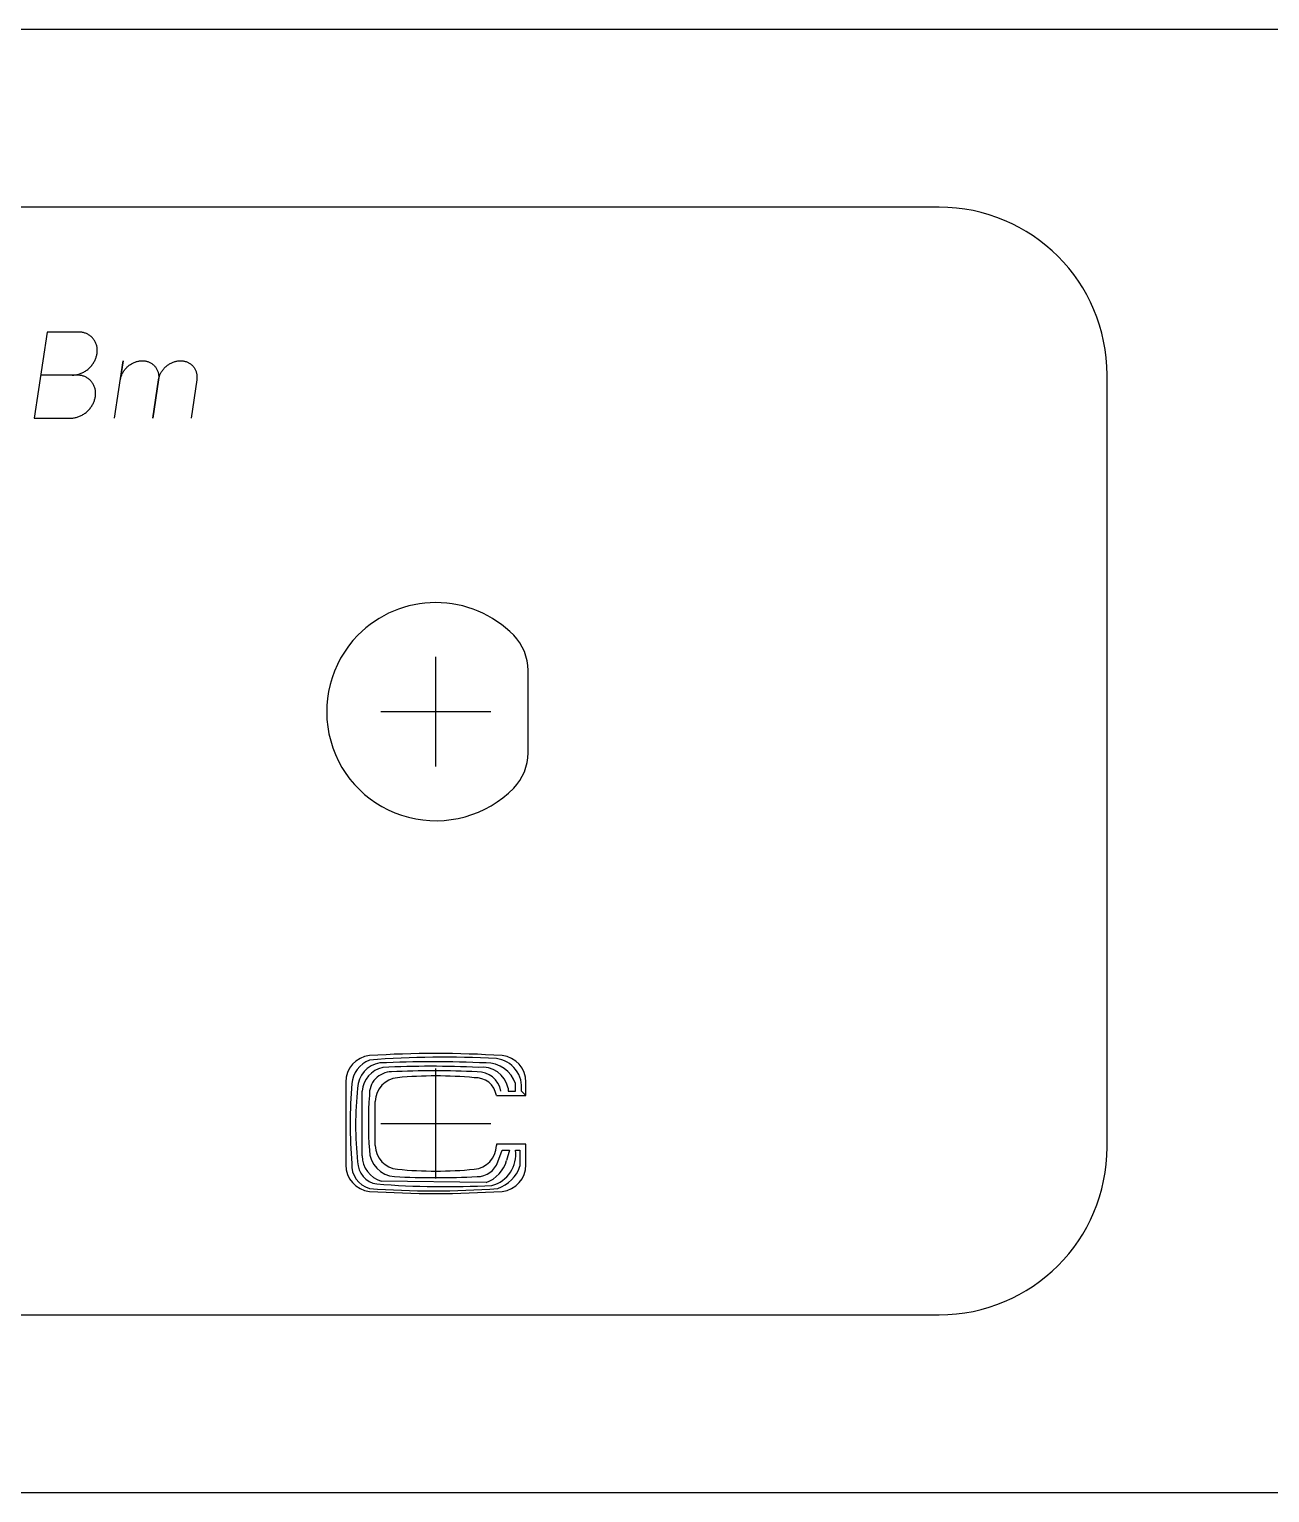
# Model space of a CAD drawing. Header units: millimetres. Extents: x -2 to 483, y -2 to 44.
# Drawn here: x 209.39 to 246.35, y 0 to 43.6 of the extents above; entities that cross this region are included whole.
import ezdxf

# ---------------------------------------------------------------- set-up
doc = ezdxf.new("R2010")
doc.units = ezdxf.units.MM
for name, color, linetype in [('Contour', 7, 'CONTINUOUS'), ('Engraving', 7, 'CONTINUOUS'), ('Reference_points', 1, 'CONTINUOUS')]:
    doc.layers.add(name, color=color, linetype=linetype)

msp = doc.modelspace()

# ---------------------------------------------------------------- linework, layer by layer
at = {"layer": 'Contour', "color": 7, "linetype": 'CONTINUOUS'}
for p, q in [((3, 43.6), (480, 43.6)), ((224.25, 22.045), (224.25, 24.495)), ((480, 0), (3, 0))]:
    msp.add_line(p, q, dxfattribs=at)
for centre, radius, start, end in [((221.5, 23.27), 3.25003, 44.42656, 135.57344), ((221.5, 23.27), 3.25003, 135.57344, 315.57344), ((222.75, 24.49478), 1.5, 0.00835, 44.4387), ((222.75, 22.04522), 1.5, 315.5613, 359.99165)]:
    msp.add_arc(centre, radius, start, end, dxfattribs=at)
at = {"layer": 'Engraving', "color": 255, "linetype": 'CONTINUOUS'}
for p, q in [((236.5, 38.3), (101.5, 38.3)), ((209.92248, 34.578), (209.53803, 32.015)), ((210.862, 34.578), (209.92248, 34.578)), ((210.885, 34.57759), (210.86225, 34.578)), ((210.90792, 34.57635), (210.885, 34.57759)), ((210.93097, 34.57424), (210.90792, 34.57635)), ((210.95409, 34.57124), (210.93097, 34.57424)), ((210.97724, 34.5673), (210.95409, 34.57124)), ((211.00035, 34.56242), (210.97724, 34.5673)), ((211.02338, 34.55656), (211.00035, 34.56242)), ((211.04627, 34.54972), (211.02338, 34.55656)), ((211.06895, 34.54187), (211.04627, 34.54972)), ((211.09136, 34.53301), (211.06895, 34.54187)), ((211.11344, 34.52314), (211.09136, 34.53301)), ((211.13513, 34.51224), (211.11344, 34.52314)), ((211.15636, 34.50034), (211.13513, 34.51224)), ((211.17707, 34.48744), (211.15636, 34.50034)), ((211.19721, 34.47355), (211.17707, 34.48744)), ((211.2167, 34.45871), (211.19721, 34.47355)), ((211.2355, 34.44293), (211.2167, 34.45871)), ((211.25354, 34.42625), (211.2355, 34.44293)), ((211.27079, 34.4087), (211.25354, 34.42625)), ((211.28718, 34.39033), (211.27079, 34.4087)), ((211.30268, 34.37118), (211.28718, 34.39033)), ((211.31724, 34.35131), (211.30268, 34.37118)), ((211.33084, 34.33076), (211.31724, 34.35131)), ((211.34345, 34.3096), (211.33084, 34.33076)), ((211.35504, 34.28787), (211.34345, 34.3096)), ((211.36559, 34.26566), (211.35504, 34.28787)), ((211.37509, 34.24301), (211.36559, 34.26566)), ((211.38354, 34.21999), (211.37509, 34.24301)), ((211.39094, 34.19667), (211.38354, 34.21999)), ((211.39728, 34.17311), (211.39094, 34.19667)), ((211.40258, 34.14937), (211.39728, 34.17311)), ((211.40685, 34.12551), (211.40258, 34.14937)), ((211.4101, 34.1016), (211.40685, 34.12551)), ((211.41237, 34.07769), (211.4101, 34.1016)), ((211.41368, 34.05384), (211.41237, 34.07769)), ((211.41352, 34.00653), (211.41405, 34.03011)), ((211.41405, 34.03011), (211.41368, 34.05384)), ((211.23174, 33.5649), (211.24985, 33.58663)), ((211.24985, 33.58663), (211.26707, 33.60884)), ((211.26707, 33.60884), (211.28336, 33.63149)), ((211.28336, 33.63149), (211.29872, 33.65451)), ((211.29872, 33.65451), (211.31311, 33.67783)), ((211.31311, 33.67783), (211.32652, 33.70139)), ((211.32652, 33.70139), (211.33894, 33.72513)), ((211.33894, 33.72513), (211.35037, 33.74899)), ((211.35037, 33.74899), (211.3608, 33.7729)), ((211.3608, 33.7729), (211.37024, 33.79681)), ((211.37024, 33.79681), (211.3787, 33.82066)), ((211.3787, 33.82066), (211.38619, 33.84439)), ((211.38619, 33.84439), (211.39274, 33.86797)), ((211.39274, 33.86797), (211.39835, 33.89133)), ((211.39835, 33.89133), (211.40306, 33.91444)), ((211.40306, 33.91444), (211.40689, 33.93725)), ((211.40689, 33.93725), (211.4099, 33.96006)), ((211.40689, 33.93725), (211.40689, 33.93725)), ((211.4099, 33.96006), (211.41213, 33.98317)), ((211.41213, 33.98317), (211.41352, 34.00653)), ((211.93003, 32.015), (212.18633, 33.72367)), ((212.18633, 33.72367), (212.1009, 33.15411)), ((212.32813, 33.55685), (212.3476, 33.57318)), ((212.3476, 33.57318), (212.3676, 33.58877)), ((212.3676, 33.58877), (212.38809, 33.6036)), ((212.38809, 33.6036), (212.40901, 33.61763)), ((212.40901, 33.61763), (212.4303, 33.63083)), ((212.4303, 33.63083), (212.4519, 33.64317)), ((212.4519, 33.64317), (212.47375, 33.65464)), ((212.47375, 33.65464), (212.49579, 33.66522)), ((212.49579, 33.66522), (212.51798, 33.6749)), ((212.51798, 33.6749), (212.54024, 33.68368)), ((212.54024, 33.68368), (212.56252, 33.69155)), ((212.56252, 33.69155), (212.58478, 33.69853)), ((212.58478, 33.69853), (212.60694, 33.70461)), ((212.60694, 33.70461), (212.62897, 33.70982)), ((212.62897, 33.70982), (212.65082, 33.71416)), ((212.65082, 33.71416), (212.67245, 33.71765)), ((212.67245, 33.71765), (212.6938, 33.72033)), ((212.6938, 33.72033), (212.71485, 33.7222)), ((212.71485, 33.7222), (212.73556, 33.72331)), ((212.73556, 33.72331), (212.75589, 33.72367)), ((212.75589, 33.72367), (212.75589, 33.72367)), ((212.75589, 33.72367), (212.77611, 33.72331)), ((212.77611, 33.72331), (212.79649, 33.7222)), ((212.79649, 33.7222), (212.81697, 33.72033)), ((212.81697, 33.72033), (212.83753, 33.71765)), ((212.83753, 33.71765), (212.8581, 33.71416)), ((212.8581, 33.71416), (212.87865, 33.70982)), ((212.87865, 33.70982), (212.89912, 33.70461)), ((212.89912, 33.70461), (212.91946, 33.69853)), ((212.91946, 33.69853), (212.93962, 33.69155)), ((212.93962, 33.69155), (212.95954, 33.68368)), ((212.95954, 33.68368), (212.97917, 33.6749)), ((212.97917, 33.6749), (212.99845, 33.66522)), ((212.99845, 33.66522), (213.01732, 33.65464)), ((213.01732, 33.65464), (213.03573, 33.64317)), ((213.03573, 33.64317), (213.05363, 33.63083)), ((213.05363, 33.63083), (213.07096, 33.61763)), ((213.07096, 33.61763), (213.08767, 33.6036)), ((213.08767, 33.6036), (213.10371, 33.58877)), ((213.10371, 33.58877), (213.11903, 33.57318)), ((213.11903, 33.57318), (213.1336, 33.55685)), ((213.46724, 33.55685), (213.48671, 33.57318)), ((213.48671, 33.57318), (213.50672, 33.58877)), ((213.50672, 33.58877), (213.5272, 33.6036)), ((213.5272, 33.6036), (213.54812, 33.61763)), ((213.54812, 33.61763), (213.56941, 33.63083)), ((213.56941, 33.63083), (213.59101, 33.64317)), ((213.59101, 33.64317), (213.61286, 33.65464)), ((213.61286, 33.65464), (213.63491, 33.66522)), ((213.63491, 33.66522), (213.65709, 33.6749)), ((213.65709, 33.6749), (213.67935, 33.68368)), ((213.67935, 33.68368), (213.70164, 33.69155)), ((213.70164, 33.69155), (213.72389, 33.69853)), ((213.72389, 33.69853), (213.74605, 33.70461)), ((213.74605, 33.70461), (213.76809, 33.70982)), ((213.76809, 33.70982), (213.78994, 33.71416)), ((213.78994, 33.71416), (213.81156, 33.71765)), ((213.81156, 33.71765), (213.83291, 33.72033)), ((213.83291, 33.72033), (213.85396, 33.7222)), ((213.85396, 33.7222), (213.87467, 33.72331)), ((213.87467, 33.72331), (213.895, 33.72367)), ((213.895, 33.72367), (213.895, 33.72367)), ((213.895, 33.72367), (213.91522, 33.72331)), ((213.91522, 33.72331), (213.9356, 33.7222)), ((213.9356, 33.7222), (213.95609, 33.72033)), ((213.95609, 33.72033), (213.97664, 33.71765)), ((213.97664, 33.71765), (213.99721, 33.71416)), ((213.99721, 33.71416), (214.01776, 33.70982)), ((214.01776, 33.70982), (214.03823, 33.70461)), ((214.03823, 33.70461), (214.05857, 33.69853)), ((214.05857, 33.69853), (214.07873, 33.69155)), ((214.07873, 33.69155), (214.09865, 33.68368)), ((214.09865, 33.68368), (214.11828, 33.6749)), ((214.11828, 33.6749), (214.13756, 33.66522)), ((214.13756, 33.66522), (214.15643, 33.65464)), ((214.15643, 33.65464), (214.17484, 33.64317)), ((214.17484, 33.64317), (214.19274, 33.63083)), ((214.19274, 33.63083), (214.21007, 33.61763)), ((214.21007, 33.61763), (214.22678, 33.6036)), ((214.22678, 33.6036), (214.24282, 33.58877)), ((214.24282, 33.58877), (214.25814, 33.57318)), ((214.25814, 33.57318), (214.27271, 33.55685)), ((210.812, 33.297), (209.73026, 33.2965)), ((210.67003, 33.2965), (210.6929, 33.29691)), ((210.67003, 33.2965), (210.67003, 33.2965)), ((210.6929, 33.29691), (210.71619, 33.29815)), ((210.71619, 33.29815), (210.73987, 33.30026)), ((210.73987, 33.30026), (210.7639, 33.30326)), ((210.7639, 33.30326), (210.78822, 33.3072)), ((210.78822, 33.3072), (210.8128, 33.31208)), ((210.83517, 33.29609), (210.81241, 33.2965)), ((210.8128, 33.31208), (210.83759, 33.31794)), ((210.85809, 33.29485), (210.83517, 33.29609)), ((210.83759, 33.31794), (210.86253, 33.32478)), ((210.88113, 33.29274), (210.85809, 33.29485)), ((210.86253, 33.32478), (210.88756, 33.33263)), ((210.90426, 33.28974), (210.88113, 33.29274)), ((210.88756, 33.33263), (210.91263, 33.34149)), ((210.9274, 33.2858), (210.90426, 33.28974)), ((210.91263, 33.34149), (210.93767, 33.35136)), ((210.95052, 33.28092), (210.9274, 33.2858)), ((210.93767, 33.35136), (210.96263, 33.36226)), ((210.97355, 33.27506), (210.95052, 33.28092)), ((210.96263, 33.36226), (210.98743, 33.37416)), ((210.99643, 33.26822), (210.97355, 33.27506)), ((210.98743, 33.37416), (211.01202, 33.38706)), ((211.01911, 33.26037), (210.99643, 33.26822)), ((211.01202, 33.38706), (211.03632, 33.40095)), ((211.04152, 33.25151), (211.01911, 33.26037)), ((211.03632, 33.40095), (211.06026, 33.41579)), ((211.0636, 33.24164), (211.04152, 33.25151)), ((211.06026, 33.41579), (211.08379, 33.43157)), ((211.08529, 33.23074), (211.0636, 33.24164)), ((211.08379, 33.43157), (211.10684, 33.44825)), ((211.10652, 33.21884), (211.08529, 33.23074)), ((211.12724, 33.20594), (211.10652, 33.21884)), ((211.10684, 33.44825), (211.12935, 33.4658)), ((211.14737, 33.19205), (211.12724, 33.20594)), ((211.12935, 33.4658), (211.15125, 33.48417)), ((211.16687, 33.17721), (211.14737, 33.19205)), ((211.15125, 33.48417), (211.1725, 33.50332)), ((211.18566, 33.16143), (211.16687, 33.17721)), ((211.1725, 33.50332), (211.19303, 33.52319)), ((211.20371, 33.14475), (211.18566, 33.16143)), ((211.19303, 33.52319), (211.21279, 33.54374)), ((211.22095, 33.1272), (211.20371, 33.14475)), ((211.21279, 33.54374), (211.23174, 33.5649)), ((212.1009, 33.15411), (212.1043, 33.17439)), ((212.1009, 33.15411), (212.1009, 33.15411)), ((212.1043, 33.17439), (212.10849, 33.19493)), ((212.10849, 33.19493), (212.11348, 33.2157)), ((212.11348, 33.2157), (212.11929, 33.23665)), ((212.11929, 33.23665), (212.12595, 33.25775)), ((212.12595, 33.25775), (212.13347, 33.27895)), ((212.13347, 33.27895), (212.14187, 33.3002)), ((212.14187, 33.3002), (212.15114, 33.32145)), ((212.15114, 33.32145), (212.1613, 33.34266)), ((212.1613, 33.34266), (212.17234, 33.36376)), ((212.17234, 33.36376), (212.18426, 33.38471)), ((212.18426, 33.38471), (212.19705, 33.40544)), ((212.19705, 33.40544), (212.2107, 33.4259)), ((212.2107, 33.4259), (212.22519, 33.44603)), ((212.22519, 33.44603), (212.24049, 33.46578)), ((212.24049, 33.46578), (212.25658, 33.48508)), ((212.25658, 33.48508), (212.27343, 33.5039)), ((212.27343, 33.5039), (212.291, 33.52216)), ((212.291, 33.52216), (212.30925, 33.53983)), ((212.30925, 33.53983), (212.32813, 33.55685)), ((213.06914, 32.015), (213.24001, 33.15411)), ((213.24, 33.154), (213.06914, 32.015)), ((213.1336, 33.55685), (213.14738, 33.53983)), ((213.14738, 33.53983), (213.16033, 33.52216)), ((213.16033, 33.52216), (213.17242, 33.5039)), ((213.17242, 33.5039), (213.18362, 33.48508)), ((213.18362, 33.48508), (213.19392, 33.46578)), ((213.19392, 33.46578), (213.2033, 33.44603)), ((213.2033, 33.44603), (213.21175, 33.4259)), ((213.21175, 33.4259), (213.21926, 33.40544)), ((213.21926, 33.40544), (213.22583, 33.38471)), ((213.22583, 33.38471), (213.23147, 33.36376)), ((213.23147, 33.36376), (213.23618, 33.34266)), ((213.23618, 33.34266), (213.23997, 33.32145)), ((213.23997, 33.32145), (213.24287, 33.3002)), ((213.24269, 33.17439), (213.24001, 33.15411)), ((213.24001, 33.15411), (213.24341, 33.17439)), ((213.24001, 33.15411), (213.24001, 33.15411)), ((213.24467, 33.19493), (213.24269, 33.17439)), ((213.24287, 33.3002), (213.24489, 33.27895)), ((213.24341, 33.17439), (213.2476, 33.19493)), ((213.24591, 33.2157), (213.24467, 33.19493)), ((213.24489, 33.27895), (213.24605, 33.25775)), ((213.24638, 33.23665), (213.24591, 33.2157)), ((213.24605, 33.25775), (213.24638, 33.23665)), ((213.2476, 33.19493), (213.25259, 33.2157)), ((213.25259, 33.2157), (213.2584, 33.23665)), ((213.2584, 33.23665), (213.26507, 33.25775)), ((213.26507, 33.25775), (213.27259, 33.27895)), ((213.27259, 33.27895), (213.28098, 33.3002)), ((213.28098, 33.3002), (213.29025, 33.32145)), ((213.29025, 33.32145), (213.30041, 33.34266)), ((213.30041, 33.34266), (213.31145, 33.36376)), ((213.31145, 33.36376), (213.32337, 33.38471)), ((213.32337, 33.38471), (213.33616, 33.40544)), ((213.33616, 33.40544), (213.34981, 33.4259)), ((213.34981, 33.4259), (213.3643, 33.44603)), ((213.3643, 33.44603), (213.3796, 33.46578)), ((213.3796, 33.46578), (213.39569, 33.48508)), ((213.39569, 33.48508), (213.41254, 33.5039)), ((213.41254, 33.5039), (213.43011, 33.52216)), ((213.43011, 33.52216), (213.44836, 33.53983)), ((213.44836, 33.53983), (213.46724, 33.55685)), ((214.379, 33.154), (214.20826, 32.015)), ((214.27271, 33.55685), (214.28649, 33.53983)), ((214.28649, 33.53983), (214.29944, 33.52216)), ((214.29944, 33.52216), (214.31153, 33.5039)), ((214.31153, 33.5039), (214.32273, 33.48508)), ((214.32273, 33.48508), (214.33303, 33.46578)), ((214.33303, 33.46578), (214.34241, 33.44603)), ((214.34241, 33.44603), (214.35086, 33.4259)), ((214.35086, 33.4259), (214.35837, 33.40544)), ((214.35837, 33.40544), (214.36494, 33.38471)), ((214.36494, 33.38471), (214.37058, 33.36376)), ((214.37058, 33.36376), (214.37529, 33.34266)), ((214.37529, 33.34266), (214.37909, 33.32145)), ((214.37909, 33.32145), (214.38198, 33.3002)), ((214.3818, 33.17439), (214.37912, 33.15411)), ((214.38378, 33.19493), (214.3818, 33.17439)), ((214.38198, 33.3002), (214.384, 33.27895)), ((214.38502, 33.2157), (214.38378, 33.19493)), ((214.384, 33.27895), (214.38516, 33.25775)), ((214.38549, 33.23665), (214.38502, 33.2157)), ((214.38516, 33.25775), (214.38549, 33.23665)), ((241.5, 10.3), (241.5, 33.3)), ((211.23734, 33.10883), (211.22095, 33.1272)), ((211.25284, 33.08968), (211.23734, 33.10883)), ((211.26741, 33.06981), (211.25284, 33.08968)), ((211.28101, 33.04926), (211.26741, 33.06981)), ((211.29361, 33.0281), (211.28101, 33.04926)), ((211.3052, 33.00637), (211.29361, 33.0281)), ((211.31575, 32.98416), (211.3052, 33.00637)), ((211.32526, 32.96151), (211.31575, 32.98416)), ((211.33371, 32.93849), (211.32526, 32.96151)), ((211.3411, 32.91517), (211.33371, 32.93849)), ((211.34744, 32.89161), (211.3411, 32.91517)), ((211.35274, 32.86787), (211.34744, 32.89161)), ((211.35701, 32.84401), (211.35274, 32.86787)), ((211.36027, 32.8201), (211.35701, 32.84401)), ((211.36007, 32.67856), (211.36229, 32.70167)), ((211.36254, 32.79619), (211.36027, 32.8201)), ((211.36229, 32.70167), (211.36369, 32.72503)), ((211.36384, 32.77234), (211.36254, 32.79619)), ((211.36369, 32.72503), (211.36422, 32.74861)), ((211.36422, 32.74861), (211.36384, 32.77234)), ((211.16295, 32.26224), (211.18191, 32.2834)), ((211.18191, 32.2834), (211.20001, 32.30513)), ((211.20001, 32.30513), (211.21723, 32.32734)), ((211.21723, 32.32734), (211.23353, 32.34999)), ((211.23353, 32.34999), (211.24888, 32.37301)), ((211.24888, 32.37301), (211.26327, 32.39633)), ((211.26327, 32.39633), (211.27668, 32.41989)), ((211.27668, 32.41989), (211.28911, 32.44363)), ((211.28911, 32.44363), (211.30053, 32.46749)), ((211.30053, 32.46749), (211.31096, 32.4914)), ((211.31096, 32.4914), (211.3204, 32.51531)), ((211.3204, 32.51531), (211.32887, 32.53916)), ((211.32887, 32.53916), (211.33636, 32.56289)), ((211.33636, 32.56289), (211.3429, 32.58647)), ((211.3429, 32.58647), (211.34852, 32.60983)), ((211.34852, 32.60983), (211.35322, 32.63294)), ((211.35322, 32.63294), (211.35705, 32.65575)), ((211.35705, 32.65575), (211.36007, 32.67856)), ((211.35705, 32.65575), (211.35705, 32.65575)), ((209.53803, 32.015), (210.62019, 32.015)), ((210.62019, 32.015), (210.64306, 32.01541)), ((210.62019, 32.015), (210.62019, 32.015)), ((210.64306, 32.01541), (210.66636, 32.01665)), ((210.66636, 32.01665), (210.69004, 32.01876)), ((210.69004, 32.01876), (210.71406, 32.02176)), ((210.71406, 32.02176), (210.73839, 32.0257)), ((210.73839, 32.0257), (210.76297, 32.03058)), ((210.76297, 32.03058), (210.78775, 32.03644)), ((210.78775, 32.03644), (210.81269, 32.04328)), ((210.81269, 32.04328), (210.83772, 32.05113)), ((210.83772, 32.05113), (210.86279, 32.05999)), ((210.86279, 32.05999), (210.88784, 32.06986)), ((210.88784, 32.06986), (210.91279, 32.08076)), ((210.91279, 32.08076), (210.9376, 32.09266)), ((210.9376, 32.09266), (210.96218, 32.10556)), ((210.96218, 32.10556), (210.98648, 32.11945)), ((210.98648, 32.11945), (211.01043, 32.13429)), ((211.01043, 32.13429), (211.03396, 32.15007)), ((211.03396, 32.15007), (211.05701, 32.16675)), ((211.05701, 32.16675), (211.07952, 32.1843)), ((211.07952, 32.1843), (211.10142, 32.20267)), ((211.10142, 32.20267), (211.12266, 32.22182)), ((211.12266, 32.22182), (211.14319, 32.24169)), ((211.14319, 32.24169), (211.16295, 32.26224)), ((218.81951, 12.23159), (218.81951, 9.76941)), ((224.18353, 11.83588), (224.18353, 12.23159)), ((219.30315, 10.03322), (219.30315, 11.96778)), ((223.30418, 11.83588), (224.18353, 11.83588)), ((223.65592, 12.05572), (223.65592, 11.96778)), ((223.65592, 11.96778), (223.87576, 11.96778)), ((223.87576, 11.96778), (223.87576, 12.18762)), ((224.05163, 11.96778), (224.18353, 11.83588)), ((219.69886, 10.34099), (219.69886, 11.66001)), ((224.18353, 10.38496), (223.30418, 10.38496)), ((223.30418, 10.38496), (223.30418, 10.34099)), ((223.34815, 9.85735), (223.48005, 10.20909)), ((223.48005, 10.20909), (223.69989, 10.20909)), ((223.69989, 10.20909), (223.61196, 9.90132)), ((223.87576, 10.20909), (224.00766, 10.20909)), ((224.00766, 10.20909), (224.00766, 9.72545)), ((224.18353, 9.76941), (224.18353, 10.38496)), ((222.99641, 9.2418), (219.87473, 9.28577)), ((101.5, 5.3), (236.5, 5.3))]:
    msp.add_line(p, q, dxfattribs=at)
for centre, radius, start, end in [((236.5, 33.3), 5, 0, 90), ((221.50152, -18.35505), 31.44036, 86.39201, 93.60799), ((219.60772, 12.23932), 0.78824, 96.17056, 180.56236), ((219.84887, 12.09709), 0.85828, 112.3147, 173.94551), ((219.93678, 12.04494), 0.7656, 97.95945, 179.19322), ((220.11392, 11.8794), 0.81557, 103.84932, 173.77883), ((221.76223, -17.07039), 30.04504, 87.05821, 94.27419), ((221.41359, -20.68129), 33.52185, 87.29362, 92.70638), ((221.34764, -17.55776), 30.26278, 87.29362, 92.70638), ((222.88596, 11.89165), 0.78724, 12.02878, 97.98718), ((223.02166, 11.90335), 0.90017, 18.40898, 91.60698), ((223.19937, 12.08164), 0.85983, -7.60954, 82.99802), ((223.39533, 12.23932), 0.78824, 359.43764, 443.82944), ((220.18268, 11.87831), 0.66105, 90.01555, 183.67967), ((220.41658, 11.64803), 0.71783, 94.65171, 179.04351), ((221.45755, -14.43423), 27.00371, 87.29362, 92.70638), ((221.50152, 0.29213), 12.12536, 84.59025, 95.40975), ((222.68345, 11.73596), 0.62872, 9.14429, 93.53609), ((222.76028, 11.85472), 0.6852, 9.49769, 92.31459), ((234.04843, 11.0005), 15.09979, 175.49085, 184.50915), ((229.11213, 10.95653), 10.00147, 173.69031, 186.30969), ((229.83712, 11.02248), 10.34615, 175.49085, 184.50915), ((220.10743, 10.05599), 0.8046, 181.6216, 253.18911), ((220.32136, 10.21444), 0.79839, 180.38423, 266.34262), ((220.41658, 10.35297), 0.71783, 180.95649, 265.34829), ((222.58646, 10.35297), 0.71783, 274.65171, 359.04351), ((222.92574, 10.08033), 0.9587, 284.90149, 367.71838), ((236.5, 10.3), 5, 270, 360), ((219.60772, 9.76168), 0.78824, 179.43764, 263.82944), ((219.72034, 9.76518), 0.72656, 176.19599, 254.23919), ((219.84154, 9.86083), 0.6703, 180.2975, 261.53127), ((221.50152, 21.70887), 12.12536, 264.59025, 275.40975), ((222.73539, 10.0645), 0.64683, 269.75392, 341.32143), ((222.66896, 10.16443), 0.97901, 289.54024, 344.40963), ((223.01887, 10.05473), 1.04218, 288.4184, 341.5816), ((223.39533, 9.76168), 0.78824, 276.17056, 360.56236), ((221.8062, 36.37016), 27.25055, 265.65749, 272.87347), ((221.50152, 35.46114), 26.07255, 267.29362, 272.70638), ((221.43557, 33.31807), 24.32743, 265.49085, 274.50915), ((221.50152, 40.35605), 31.44036, 266.39201, 273.60799)]:
    msp.add_arc(centre, radius, start, end, dxfattribs=at)
at = {"layer": 'Reference_points', "color": 1, "linetype": 'CONTINUOUS'}
for p, q in [((221.5, 21.633), (221.5, 24.907)), ((219.863, 23.27), (223.137, 23.27)), ((221.5, 9.363), (221.5, 12.637)), ((219.863, 11), (223.137, 11))]:
    msp.add_line(p, q, dxfattribs=at)

doc.saveas('drawing.dxf')
